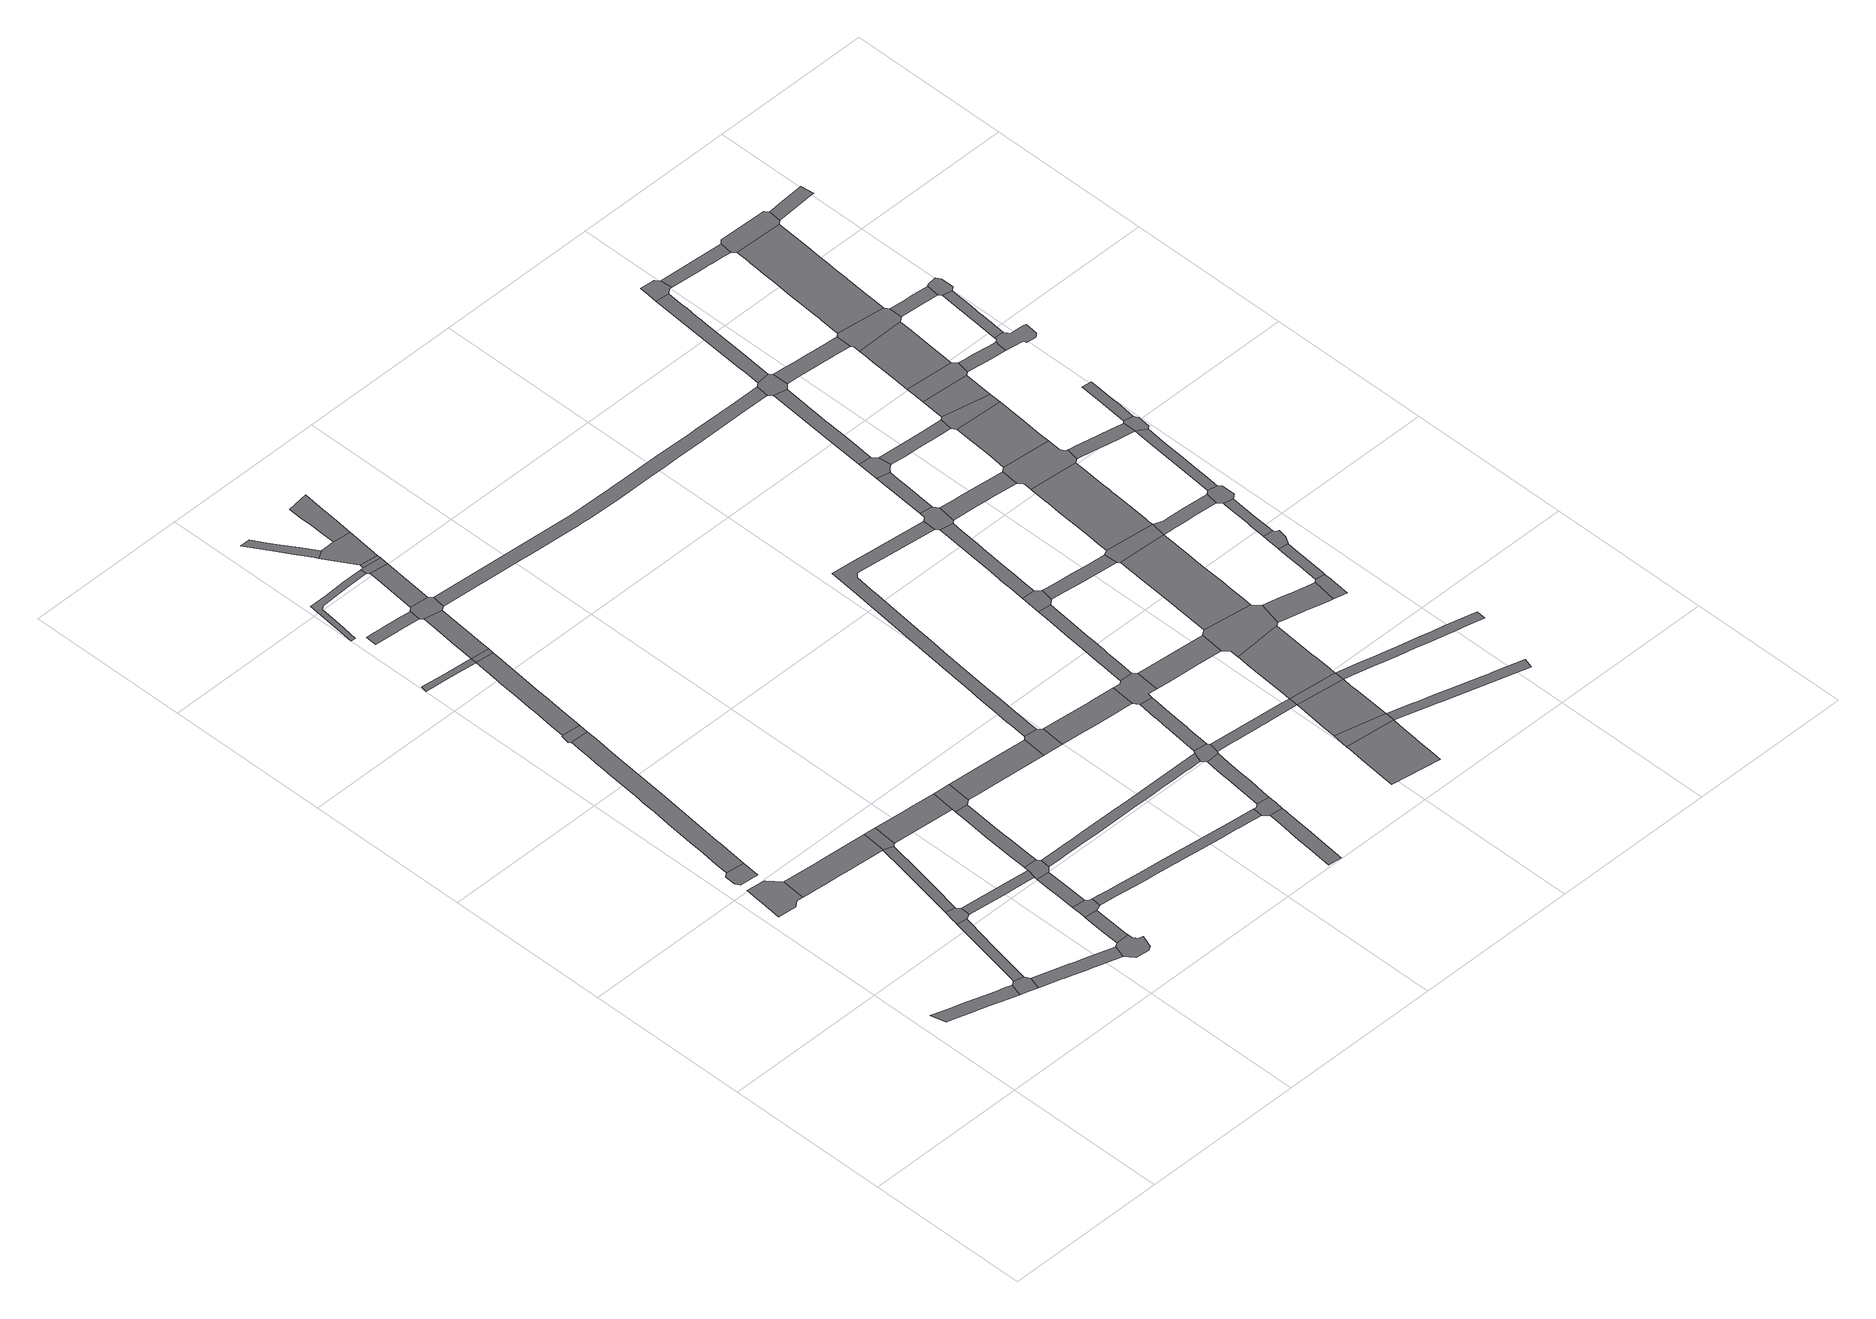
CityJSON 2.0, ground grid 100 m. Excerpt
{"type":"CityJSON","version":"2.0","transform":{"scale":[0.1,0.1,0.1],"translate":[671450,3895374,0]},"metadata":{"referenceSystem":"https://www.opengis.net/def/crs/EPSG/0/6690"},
"CityObjects":{
"road1":{"type":"Road","attributes":{"function":"9","usage":"9","RoadStructureAttribute.widthType":"2","RoadStructureAttribute.width":6.92,"RoadStructureAttribute.sectionType":"1"},"geometry":[{"type":"MultiSurface","lod":"1","boundaries":[[[0,1,2,3,4,5,6,7,8,9,10,11,12,13,14,15,16,17,18,19,20,21]]]}]},
"road2":{"type":"Road","attributes":{"function":"9","usage":"9","RoadStructureAttribute.widthType":"9","RoadStructureAttribute.width":-9999,"RoadStructureAttribute.sectionType":"9"},"geometry":[{"type":"MultiSurface","lod":"1","boundaries":[[[22,23,24,25,26,27,28,29,30]]]}]},
"road3":{"type":"Road","attributes":{"function":"9","usage":"9","RoadStructureAttribute.widthType":"9","RoadStructureAttribute.width":-9999,"RoadStructureAttribute.sectionType":"9"},"geometry":[{"type":"MultiSurface","lod":"1","boundaries":[[[31,32,33,21,20,34,35,36]]]}]},
"road4":{"type":"Road","attributes":{"function":"9","usage":"9","RoadStructureAttribute.widthType":"9","RoadStructureAttribute.width":-9999,"RoadStructureAttribute.sectionType":"9"},"geometry":[{"type":"MultiSurface","lod":"1","boundaries":[[[37,38,39,40,41,42,43]]]}]},
"road5":{"type":"Road","attributes":{"function":"9","usage":"9","RoadStructureAttribute.widthType":"3","RoadStructureAttribute.width":5.89,"RoadStructureAttribute.sectionType":"1"},"geometry":[{"type":"MultiSurface","lod":"1","boundaries":[[[44,45,33,32,46,47,48,49,50,51,52]]]}]},
"road6":{"type":"Road","attributes":{"function":"9","usage":"9","RoadStructureAttribute.widthType":"2","RoadStructureAttribute.width":6.92,"RoadStructureAttribute.sectionType":"1"},"geometry":[{"type":"MultiSurface","lod":"1","boundaries":[[[53,54,55,56,57,58,59,60,61,31,36,62,63,64,65,66,67,68,69,70,71,72,73]]]}]},
"road7":{"type":"Road","attributes":{"function":"9","usage":"9","RoadStructureAttribute.widthType":"9","RoadStructureAttribute.width":-9999,"RoadStructureAttribute.sectionType":"9"},"geometry":[{"type":"MultiSurface","lod":"1","boundaries":[[[74,75,76,77,78,44,52,79]]]}]},
"road8":{"type":"Road","attributes":{"function":"9","usage":"9","RoadStructureAttribute.widthType":"2","RoadStructureAttribute.width":11.38,"RoadStructureAttribute.sectionType":"1"},"geometry":[{"type":"MultiSurface","lod":"1","boundaries":[[[80,81,82,83,84,85,86,87,88,89,90,91,92,93,94,95,96,97,98,99,100,101,102,103,104,105,39,38]]]}]},
"road9":{"type":"Road","attributes":{"function":"9","usage":"9","RoadStructureAttribute.widthType":"2","RoadStructureAttribute.width":14.49,"RoadStructureAttribute.sectionType":"1"},"geometry":[{"type":"MultiSurface","lod":"1","boundaries":[[[106,107,108,28,27,109,110,111,112,113,114]]]}]},
"road10":{"type":"Road","attributes":{"function":"9","usage":"9","RoadStructureAttribute.widthType":"3","RoadStructureAttribute.width":5.89,"RoadStructureAttribute.sectionType":"1"},"geometry":[{"type":"MultiSurface","lod":"1","boundaries":[[[115,116,117,118,119,120,121,76,75,122,123,124,125,114]]]}]},
"road11":{"type":"Road","attributes":{"function":"9","usage":"9","RoadStructureAttribute.widthType":"9","RoadStructureAttribute.width":-9999,"RoadStructureAttribute.sectionType":"9"},"geometry":[{"type":"MultiSurface","lod":"1","boundaries":[[[126,127,128,129,53,73,130,131,132,133]]]}]},
"road12":{"type":"Road","attributes":{"function":"9","usage":"9","RoadStructureAttribute.widthType":"3","RoadStructureAttribute.width":5.41,"RoadStructureAttribute.sectionType":"1"},"geometry":[{"type":"MultiSurface","lod":"1","boundaries":[[[134,135,136,137,74,79,138,139,140,141,142]]]}]},
"road13":{"type":"Road","attributes":{"function":"9","usage":"9","RoadStructureAttribute.widthType":"9","RoadStructureAttribute.width":-9999,"RoadStructureAttribute.sectionType":"9"},"geometry":[{"type":"MultiSurface","lod":"1","boundaries":[[[143,144,87,86,145,146,147]]]}]},
"road14":{"type":"Road","attributes":{"function":"9","usage":"9","RoadStructureAttribute.widthType":"2","RoadStructureAttribute.width":7.64,"RoadStructureAttribute.sectionType":"1"},"geometry":[{"type":"MultiSurface","lod":"1","boundaries":[[[148,149,150,151,152,153,129,128]]]}]},
"road15":{"type":"Road","attributes":{"function":"9","usage":"9","RoadStructureAttribute.widthType":"9","RoadStructureAttribute.width":-9999,"RoadStructureAttribute.sectionType":"9"},"geometry":[{"type":"MultiSurface","lod":"1","boundaries":[[[154,106,114,125,155]]]}]},
"road16":{"type":"Road","attributes":{"function":"9","usage":"9","RoadStructureAttribute.widthType":"9","RoadStructureAttribute.width":-9999,"RoadStructureAttribute.sectionType":"9"},"geometry":[{"type":"MultiSurface","lod":"1","boundaries":[[[156,157,158,159,160,150,149,161,162]]]}]},
"road17":{"type":"Road","attributes":{"function":"9","usage":"9","RoadStructureAttribute.widthType":"4","RoadStructureAttribute.width":3.41,"RoadStructureAttribute.sectionType":"1"},"geometry":[{"type":"MultiSurface","lod":"1","boundaries":[[[163,164,165,166,167,168,169,170,171]]]}]},
"road18":{"type":"Road","attributes":{"function":"9","usage":"9","RoadStructureAttribute.widthType":"2","RoadStructureAttribute.width":7.64,"RoadStructureAttribute.sectionType":"1"},"geometry":[{"type":"MultiSurface","lod":"1","boundaries":[[[172,173,174,175,158,157,176,177]]]}]},
"road19":{"type":"Road","attributes":{"function":"9","usage":"9","RoadStructureAttribute.widthType":"2","RoadStructureAttribute.width":11.38,"RoadStructureAttribute.sectionType":"1"},"geometry":[{"type":"MultiSurface","lod":"1","boundaries":[[[169,178,179,180,181,182,183,184,185,186,187,147,146,188,189,190,191,192,193,194,195]]]}]},
"road20":{"type":"Road","attributes":{"function":"9","usage":"9","RoadStructureAttribute.widthType":"9","RoadStructureAttribute.width":-9999,"RoadStructureAttribute.sectionType":"9"},"geometry":[{"type":"MultiSurface","lod":"1","boundaries":[[[142,141,172,177,196,197,198,199]]]}]},
"road21":{"type":"Road","attributes":{"function":"9","usage":"9","RoadStructureAttribute.widthType":"2","RoadStructureAttribute.width":14.49,"RoadStructureAttribute.sectionType":"1"},"geometry":[{"type":"MultiSurface","lod":"1","boundaries":[[[200,201,202,203,204,154,155]]]}]},
"road22":{"type":"Road","attributes":{"function":"9","usage":"9","RoadStructureAttribute.widthType":"2","RoadStructureAttribute.width":6.45,"RoadStructureAttribute.sectionType":"1"},"geometry":[{"type":"MultiSurface","lod":"1","boundaries":[[[205,206,207,208,209,210,211,212,213,214,215]]]}]},
"road23":{"type":"Road","attributes":{"function":"9","usage":"9","RoadStructureAttribute.widthType":"9","RoadStructureAttribute.width":-9999,"RoadStructureAttribute.sectionType":"9"},"geometry":[{"type":"MultiSurface","lod":"1","boundaries":[[[216,170,169,195]]]}]},
"road24":{"type":"Road","attributes":{"function":"9","usage":"9","RoadStructureAttribute.widthType":"4","RoadStructureAttribute.width":3.48,"RoadStructureAttribute.sectionType":"1"},"geometry":[{"type":"MultiSurface","lod":"1","boundaries":[[[217,218,219,220,221,222,223,224,225,226,227]]]}]},
"road25":{"type":"Road","attributes":{"function":"9","usage":"9","RoadStructureAttribute.widthType":"2","RoadStructureAttribute.width":7.64,"RoadStructureAttribute.sectionType":"1"},"geometry":[{"type":"MultiSurface","lod":"1","boundaries":[[[228,229,230,231,232,199,198,233,234,235,236,237,238,239,240]]]}]},
"road26":{"type":"Road","attributes":{"function":"9","usage":"9","RoadStructureAttribute.widthType":"2","RoadStructureAttribute.width":11.38,"RoadStructureAttribute.sectionType":"1"},"geometry":[{"type":"MultiSurface","lod":"1","boundaries":[[[216,241,242,243,244,245,246,170]]]}]},
"road27":{"type":"Road","attributes":{"function":"9","usage":"9","RoadStructureAttribute.widthType":"9","RoadStructureAttribute.width":-9999,"RoadStructureAttribute.sectionType":"9"},"geometry":[{"type":"MultiSurface","lod":"1","boundaries":[[[247,209,208,243,242,248,249,250]]]}]},
"road28":{"type":"Road","attributes":{"function":"9","usage":"9","RoadStructureAttribute.widthType":"9","RoadStructureAttribute.width":-9999,"RoadStructureAttribute.sectionType":"9"},"geometry":[{"type":"MultiSurface","lod":"1","boundaries":[[[239,251,252,202,201,253,240]]]}]},
"road29":{"type":"Road","attributes":{"function":"9","usage":"9","RoadStructureAttribute.widthType":"3","RoadStructureAttribute.width":5.6,"RoadStructureAttribute.sectionType":"1"},"geometry":[{"type":"MultiSurface","lod":"1","boundaries":[[[254,255,256,257,258,259,260,261,262,263,264,265]]]}]},
"road30":{"type":"Road","attributes":{"function":"9","usage":"9","RoadStructureAttribute.widthType":"2","RoadStructureAttribute.width":11.38,"RoadStructureAttribute.sectionType":"1"},"geometry":[{"type":"MultiSurface","lod":"1","boundaries":[[[266,267,268,269,270,271,247,250]]]}]},
"road31":{"type":"Road","attributes":{"function":"9","usage":"9","RoadStructureAttribute.widthType":"9","RoadStructureAttribute.width":-9999,"RoadStructureAttribute.sectionType":"9"},"geometry":[{"type":"MultiSurface","lod":"1","boundaries":[[[221,268,267,266,272,273,274,222]]]}]},
"road32":{"type":"Road","attributes":{"function":"9","usage":"9","RoadStructureAttribute.widthType":"3","RoadStructureAttribute.width":5.84,"RoadStructureAttribute.sectionType":"1"},"geometry":[{"type":"MultiSurface","lod":"1","boundaries":[[[161,275,276,277,278,279,280,281,282,283,284,285,286,287,288,289,290,291,292,293,294,295,296,297,298,299,300,162]]]}]},
"road33":{"type":"Road","attributes":{"function":"9","usage":"9","RoadStructureAttribute.widthType":"9","RoadStructureAttribute.width":-9999,"RoadStructureAttribute.sectionType":"9"},"geometry":[{"type":"MultiSurface","lod":"1","boundaries":[[[301,302,303,304,260,259,305,306,307]]]}]},
"road34":{"type":"Road","attributes":{"function":"9","usage":"9","RoadStructureAttribute.widthType":"2","RoadStructureAttribute.width":11.38,"RoadStructureAttribute.sectionType":"1"},"geometry":[{"type":"MultiSurface","lod":"1","boundaries":[[[306,273,272,307]]]}]},
"road35":{"type":"Road","attributes":{"function":"9","usage":"9","RoadStructureAttribute.widthType":"2","RoadStructureAttribute.width":14.49,"RoadStructureAttribute.sectionType":"1"},"geometry":[{"type":"MultiSurface","lod":"1","boundaries":[[[308,252,251,309,310,311,312,313]]]}]},
"road36":{"type":"Road","attributes":{"function":"9","usage":"9","RoadStructureAttribute.widthType":"3","RoadStructureAttribute.width":5.75,"RoadStructureAttribute.sectionType":"1"},"geometry":[{"type":"MultiSurface","lod":"1","boundaries":[[[314,315,316,317,318,319,320,321,322,323,324,197,196,325,326,327,328,329,330,331,332,333,334,335,336,337,338,339,340,341,342]]]}]},
"road37":{"type":"Road","attributes":{"function":"9","usage":"9","RoadStructureAttribute.widthType":"2","RoadStructureAttribute.width":11.38,"RoadStructureAttribute.sectionType":"1"},"geometry":[{"type":"MultiSurface","lod":"1","boundaries":[[[343,344,345,302,301,346,347,348,349]]]}]},
"road38":{"type":"Road","attributes":{"function":"9","usage":"9","RoadStructureAttribute.widthType":"9","RoadStructureAttribute.width":-9999,"RoadStructureAttribute.sectionType":"9"},"geometry":[{"type":"MultiSurface","lod":"1","boundaries":[[[312,350,351,352,353,313]]]}]},
"road39":{"type":"Road","attributes":{"function":"9","usage":"9","RoadStructureAttribute.widthType":"2","RoadStructureAttribute.width":7.9,"RoadStructureAttribute.sectionType":"1"},"geometry":[{"type":"MultiSurface","lod":"1","boundaries":[[[354,355,356,357,358,359,360,361,362,363,364,365,366,367]]]}]},
"road40":{"type":"Road","attributes":{"function":"9","usage":"9","RoadStructureAttribute.widthType":"9","RoadStructureAttribute.width":-9999,"RoadStructureAttribute.sectionType":"9"},"geometry":[{"type":"MultiSurface","lod":"1","boundaries":[[[290,361,360,368,369,370,371,291]]]}]},
"road41":{"type":"Road","attributes":{"function":"9","usage":"9","RoadStructureAttribute.widthType":"2","RoadStructureAttribute.width":7.9,"RoadStructureAttribute.sectionType":"1"},"geometry":[{"type":"MultiSurface","lod":"1","boundaries":[[[372,373,374,375,370,369,376,377,378,379,380]]]}]},
"road42":{"type":"Road","attributes":{"function":"9","usage":"9","RoadStructureAttribute.widthType":"2","RoadStructureAttribute.width":14.49,"RoadStructureAttribute.sectionType":"1"},"geometry":[{"type":"MultiSurface","lod":"1","boundaries":[[[381,382,383,384,385,386,351,350,387,388,389,390,391,392,393,394,395]]]}]},
"road43":{"type":"Road","attributes":{"function":"9","usage":"9","RoadStructureAttribute.widthType":"9","RoadStructureAttribute.width":-9999,"RoadStructureAttribute.sectionType":"9"},"geometry":[{"type":"MultiSurface","lod":"1","boundaries":[[[341,372,380,396,397,398,399,342]]]}]},
"road44":{"type":"Road","attributes":{"function":"9","usage":"9","RoadStructureAttribute.widthType":"2","RoadStructureAttribute.width":7.9,"RoadStructureAttribute.sectionType":"1"},"geometry":[{"type":"MultiSurface","lod":"1","boundaries":[[[400,401,402,403,399,398,404,405,406,407,408,409,410]]]}]},
"road45":{"type":"Road","attributes":{"function":"9","usage":"9","RoadStructureAttribute.widthType":"2","RoadStructureAttribute.width":8.38,"RoadStructureAttribute.sectionType":"1"},"geometry":[{"type":"MultiSurface","lod":"1","boundaries":[[[248,411,412,413,414,415,416,417,418,419,420,421,422,423,424,425,426,427,428,429,430,431,432,433,434,435,436,437,249]]]}]},
"road46":{"type":"Road","attributes":{"function":"9","usage":"9","RoadStructureAttribute.widthType":"9","RoadStructureAttribute.width":-9999,"RoadStructureAttribute.sectionType":"9"},"geometry":[{"type":"MultiSurface","lod":"1","boundaries":[[[409,438,439,440,441,442,443,395,394,410]]]}]},
"road47":{"type":"Road","attributes":{"function":"9","usage":"9","RoadStructureAttribute.widthType":"2","RoadStructureAttribute.width":7.86,"RoadStructureAttribute.sectionType":"1"},"geometry":[{"type":"MultiSurface","lod":"1","boundaries":[[[444,445,446,447,448,449,450,451,452,453,454,455,456,457,353,352,458,459,460,461,462,463,464,465,466,467,468,469,470,471,472,473]]]}]},
"road48":{"type":"Road","attributes":{"function":"9","usage":"9","RoadStructureAttribute.widthType":"3","RoadStructureAttribute.width":5.49,"RoadStructureAttribute.sectionType":"1"},"geometry":[{"type":"MultiSurface","lod":"1","boundaries":[[[396,474,475,476,477,478,479,480,481,482,483,484,485,486,487,488,397]]]}]},
"road49":{"type":"Road","attributes":{"function":"9","usage":"9","RoadStructureAttribute.widthType":"2","RoadStructureAttribute.width":8.25,"RoadStructureAttribute.sectionType":"1"},"geometry":[{"type":"MultiSurface","lod":"1","boundaries":[[[489,490,491,492,493,494,442,441,495,496,497,498,499,500,501,502,503,504]]]}]},
"road50":{"type":"Road","attributes":{"function":"9","usage":"2","RoadStructureAttribute.widthType":"1","RoadStructureAttribute.width":29.68,"RoadStructureAttribute.sectionType":"1"},"geometry":[{"type":"MultiSurface","lod":"1","boundaries":[[[505,506,507,508,509,510,511,512,513,514,515,516]]]}]},
"road51":{"type":"Road","attributes":{"function":"9","usage":"9","RoadStructureAttribute.widthType":"2","RoadStructureAttribute.width":14.49,"RoadStructureAttribute.sectionType":"1"},"geometry":[{"type":"MultiSurface","lod":"1","boundaries":[[[439,517,518,519,520,521,522,523,524,440]]]}]},
"road52":{"type":"Road","attributes":{"function":"9","usage":"9","RoadStructureAttribute.widthType":"9","RoadStructureAttribute.width":-9999,"RoadStructureAttribute.sectionType":"9"},"geometry":[{"type":"MultiSurface","lod":"1","boundaries":[[[515,525,526,516]]]}]},
"road53":{"type":"Road","attributes":{"function":"9","usage":"9","RoadStructureAttribute.widthType":"9","RoadStructureAttribute.width":-9999,"RoadStructureAttribute.sectionType":"9"},"geometry":[{"type":"MultiSurface","lod":"1","boundaries":[[[527,504,503,528,529,530,531]]]}]},
"road54":{"type":"Road","attributes":{"function":"9","usage":"2","RoadStructureAttribute.widthType":"1","RoadStructureAttribute.width":29.68,"RoadStructureAttribute.sectionType":"1"},"geometry":[{"type":"MultiSurface","lod":"1","boundaries":[[[532,482,533,534,535,536,537,526,525,538,539,540,541]]]}]},
"road55":{"type":"Road","attributes":{"function":"9","usage":"9","RoadStructureAttribute.widthType":"9","RoadStructureAttribute.width":-9999,"RoadStructureAttribute.sectionType":"9"},"geometry":[{"type":"MultiSurface","lod":"1","boundaries":[[[532,542,483,482]]]}]},
"road56":{"type":"Road","attributes":{"function":"9","usage":"9","RoadStructureAttribute.widthType":"2","RoadStructureAttribute.width":8.25,"RoadStructureAttribute.sectionType":"1"},"geometry":[{"type":"MultiSurface","lod":"1","boundaries":[[[543,544,545,546,531,530,547,548,549,550,551,552,553,554,555,556]]]}]},
"road57":{"type":"Road","attributes":{"function":"9","usage":"2","RoadStructureAttribute.widthType":"1","RoadStructureAttribute.width":29.68,"RoadStructureAttribute.sectionType":"1"},"geometry":[{"type":"MultiSurface","lod":"1","boundaries":[[[557,558,559,560,561,483,542,562,563,564,565,566,567]]]}]},
"road58":{"type":"Road","attributes":{"function":"9","usage":"9","RoadStructureAttribute.widthType":"2","RoadStructureAttribute.width":6.69,"RoadStructureAttribute.sectionType":"1"},"geometry":[{"type":"MultiSurface","lod":"1","boundaries":[[[568,569,570,571,529,528,572,573,574,575,576,577,578]]]}]},
"road59":{"type":"Road","attributes":{"function":"9","usage":"9","RoadStructureAttribute.widthType":"9","RoadStructureAttribute.width":-9999,"RoadStructureAttribute.sectionType":"9"},"geometry":[{"type":"MultiSurface","lod":"1","boundaries":[[[555,579,580,581,582,583,473,472,556]]]}]},
"road60":{"type":"Road","attributes":{"function":"9","usage":"9","RoadStructureAttribute.widthType":"9","RoadStructureAttribute.width":-9999,"RoadStructureAttribute.sectionType":"9"},"geometry":[{"type":"MultiSurface","lod":"1","boundaries":[[[584,585,586,587,588,521,520,589,590,557,567]]]}]},
"road61":{"type":"Road","attributes":{"function":"9","usage":"9","RoadStructureAttribute.widthType":"2","RoadStructureAttribute.width":8.25,"RoadStructureAttribute.sectionType":"1"},"geometry":[{"type":"MultiSurface","lod":"1","boundaries":[[[591,582,581,592,593,594,595,596,597,598]]]}]},
"road62":{"type":"Road","attributes":{"function":"9","usage":"9","RoadStructureAttribute.widthType":"3","RoadStructureAttribute.width":5.76,"RoadStructureAttribute.sectionType":"1"},"geometry":[{"type":"MultiSurface","lod":"1","boundaries":[[[599,600,601,602,603,604,605,606,607,608,609,610,611,612,613,614,615,525,515,616,617,618,619,620,621]]]}]},
"road63":{"type":"Road","attributes":{"function":"9","usage":"2","RoadStructureAttribute.widthType":"1","RoadStructureAttribute.width":29.68,"RoadStructureAttribute.sectionType":"1"},"geometry":[{"type":"MultiSurface","lod":"1","boundaries":[[[586,622,623,624,625,626,627,628,629,630,631,632,633,634,635,636,637,638,639,640,641,642,587]]]}]},
"road64":{"type":"Road","attributes":{"function":"9","usage":"9","RoadStructureAttribute.widthType":"9","RoadStructureAttribute.width":-9999,"RoadStructureAttribute.sectionType":"9"},"geometry":[{"type":"MultiSurface","lod":"1","boundaries":[[[597,643,644,645,646,647,598]]]}]},
"road65":{"type":"Road","attributes":{"function":"9","usage":"9","RoadStructureAttribute.widthType":"2","RoadStructureAttribute.width":8.54,"RoadStructureAttribute.sectionType":"1"},"geometry":[{"type":"MultiSurface","lod":"1","boundaries":[[[648,649,650,580,579,651,652,653,654,655,656]]]}]},
"road66":{"type":"Road","attributes":{"function":"9","usage":"9","RoadStructureAttribute.widthType":"3","RoadStructureAttribute.width":5.73,"RoadStructureAttribute.sectionType":"1"},"geometry":[{"type":"MultiSurface","lod":"1","boundaries":[[[657,658,659,660,661,662,663,664,665,666,667,668,542,532,669,670,671,672,673,674,675,676,677,678,679,680,681]]]}]},
"road67":{"type":"Road","attributes":{"function":"9","usage":"9","RoadStructureAttribute.widthType":"2","RoadStructureAttribute.width":14.84,"RoadStructureAttribute.sectionType":"1"},"geometry":[{"type":"MultiSurface","lod":"1","boundaries":[[[682,683,684,685,686,687,688,689,690,691,692,693,694,695,696,585,584]]]}]},
"road68":{"type":"Road","attributes":{"function":"9","usage":"9","RoadStructureAttribute.widthType":"9","RoadStructureAttribute.width":-9999,"RoadStructureAttribute.sectionType":"9"},"geometry":[{"type":"MultiSurface","lod":"1","boundaries":[[[697,578,577,633,632,698]]]}]},
"road69":{"type":"Road","attributes":{"function":"9","usage":"9","RoadStructureAttribute.widthType":"2","RoadStructureAttribute.width":8.25,"RoadStructureAttribute.sectionType":"1"},"geometry":[{"type":"MultiSurface","lod":"1","boundaries":[[[699,647,646,700,701,702,703,704,705,706,707,708,709,710]]]}]},
"road70":{"type":"Road","attributes":{"function":"9","usage":"2","RoadStructureAttribute.widthType":"1","RoadStructureAttribute.width":29.68,"RoadStructureAttribute.sectionType":"1"},"geometry":[{"type":"MultiSurface","lod":"1","boundaries":[[[711,712,713,714,715,716,717,718,719,720,721,722,723,724,725,726,727,728,729,730,697,698]]]}]},
"road71":{"type":"Road","attributes":{"function":"9","usage":"9","RoadStructureAttribute.widthType":"2","RoadStructureAttribute.width":6.5,"RoadStructureAttribute.sectionType":"1"},"geometry":[{"type":"MultiSurface","lod":"1","boundaries":[[[731,732,645,644,733,734,735,736,737,738,739,740,741]]]}]},
"road72":{"type":"Road","attributes":{"function":"9","usage":"9","RoadStructureAttribute.widthType":"9","RoadStructureAttribute.width":-9999,"RoadStructureAttribute.sectionType":"9"},"geometry":[{"type":"MultiSurface","lod":"1","boundaries":[[[742,743,427,426,710,709,744,745]]]}]},
"road73":{"type":"Road","attributes":{"function":"9","usage":"9","RoadStructureAttribute.widthType":"9","RoadStructureAttribute.width":-9999,"RoadStructureAttribute.sectionType":"9"},"geometry":[{"type":"MultiSurface","lod":"1","boundaries":[[[746,747,748,749,690,689,750]]]}]},
"road74":{"type":"Road","attributes":{"function":"9","usage":"9","RoadStructureAttribute.widthType":"2","RoadStructureAttribute.width":6.07,"RoadStructureAttribute.sectionType":"1"},"geometry":[{"type":"MultiSurface","lod":"1","boundaries":[[[748,751,752,753,754,755,756,757,758,759,749]]]}]},
"road75":{"type":"Road","attributes":{"function":"9","usage":"9","RoadStructureAttribute.widthType":"9","RoadStructureAttribute.width":-9999,"RoadStructureAttribute.sectionType":"9"},"geometry":[{"type":"MultiSurface","lod":"1","boundaries":[[[721,760,761,762,763,764,765,656,655,766,722]]]}]},
"road76":{"type":"Road","attributes":{"function":"9","usage":"9","RoadStructureAttribute.widthType":"2","RoadStructureAttribute.width":6.44,"RoadStructureAttribute.sectionType":"1"},"geometry":[{"type":"MultiSurface","lod":"1","boundaries":[[[632,767,768,769,770,771,772,773,774,775,698]]]}]},
"road77":{"type":"Road","attributes":{"function":"9","usage":"9","RoadStructureAttribute.widthType":"2","RoadStructureAttribute.width":8.25,"RoadStructureAttribute.sectionType":"1"},"geometry":[{"type":"MultiSurface","lod":"1","boundaries":[[[776,777,778,779,780,781,782,783,784,785,786,787,788,743,742]]]}]},
"road78":{"type":"Road","attributes":{"function":"9","usage":"9","RoadStructureAttribute.widthType":"9","RoadStructureAttribute.width":-9999,"RoadStructureAttribute.sectionType":"9"},"geometry":[{"type":"MultiSurface","lod":"1","boundaries":[[[754,789,790,791,792,793,794,795,755]]]}]},
"road79":{"type":"Road","attributes":{"function":"9","usage":"2","RoadStructureAttribute.widthType":"1","RoadStructureAttribute.width":29.68,"RoadStructureAttribute.sectionType":"1"},"geometry":[{"type":"MultiSurface","lod":"1","boundaries":[[[764,796,797,798,799,800,801,802,803,765]]]}]},
"road80":{"type":"Road","attributes":{"function":"9","usage":"9","RoadStructureAttribute.widthType":"2","RoadStructureAttribute.width":7.75,"RoadStructureAttribute.sectionType":"1"},"geometry":[{"type":"MultiSurface","lod":"1","boundaries":[[[744,804,805,806,807,808,809,810,811,812,813,814,815,816,745]]]}]},
"road81":{"type":"Road","attributes":{"function":"9","usage":"9","RoadStructureAttribute.widthType":"2","RoadStructureAttribute.width":6.07,"RoadStructureAttribute.sectionType":"1"},"geometry":[{"type":"MultiSurface","lod":"1","boundaries":[[[817,818,819,820,821,822,793,792,823,824,825]]]}]},
"road82":{"type":"Road","attributes":{"function":"9","usage":"9","RoadStructureAttribute.widthType":"9","RoadStructureAttribute.width":-9999,"RoadStructureAttribute.sectionType":"9"},"geometry":[{"type":"MultiSurface","lod":"1","boundaries":[[[740,800,799,826,827,741]]]}]},
"road83":{"type":"Road","attributes":{"function":"9","usage":"9","RoadStructureAttribute.widthType":"9","RoadStructureAttribute.width":-9999,"RoadStructureAttribute.sectionType":"9"},"geometry":[{"type":"MultiSurface","lod":"1","boundaries":[[[771,817,825,828,829,830,831,772]]]}]},
"road84":{"type":"Road","attributes":{"function":"9","usage":"9","RoadStructureAttribute.widthType":"9","RoadStructureAttribute.width":-9999,"RoadStructureAttribute.sectionType":"9"},"geometry":[{"type":"MultiSurface","lod":"1","boundaries":[[[832,833,786,785,834,835,836,837]]]}]},
"road85":{"type":"Road","attributes":{"function":"9","usage":"2","RoadStructureAttribute.widthType":"1","RoadStructureAttribute.width":29.68,"RoadStructureAttribute.sectionType":"1"},"geometry":[{"type":"MultiSurface","lod":"1","boundaries":[[[838,827,826,839]]]}]},
"road86":{"type":"Road","attributes":{"function":"9","usage":"9","RoadStructureAttribute.widthType":"2","RoadStructureAttribute.width":6.42,"RoadStructureAttribute.sectionType":"1"},"geometry":[{"type":"MultiSurface","lod":"1","boundaries":[[[840,841,842,843,844,761,760,845,846,847,848,849]]]}]},
"road87":{"type":"Road","attributes":{"function":"9","usage":"9","RoadStructureAttribute.widthType":"9","RoadStructureAttribute.width":-9999,"RoadStructureAttribute.sectionType":"9"},"geometry":[{"type":"MultiSurface","lod":"1","boundaries":[[[850,851,852,853,854,838,839]]]}]},
"road88":{"type":"Road","attributes":{"function":"9","usage":"9","RoadStructureAttribute.widthType":"2","RoadStructureAttribute.width":6.07,"RoadStructureAttribute.sectionType":"1"},"geometry":[{"type":"MultiSurface","lod":"1","boundaries":[[[855,856,857,858,859,831,830,860,861,862,863,864,865,848]]]}]},
"road89":{"type":"Road","attributes":{"function":"9","usage":"2","RoadStructureAttribute.widthType":"1","RoadStructureAttribute.width":29.68,"RoadStructureAttribute.sectionType":"1"},"geometry":[{"type":"MultiSurface","lod":"1","boundaries":[[[852,866,867,868,869,870,871,872,873,874,875,876,877,853]]]}]},
"road90":{"type":"Road","attributes":{"function":"9","usage":"9","RoadStructureAttribute.widthType":"2","RoadStructureAttribute.width":6.29,"RoadStructureAttribute.sectionType":"1"},"geometry":[{"type":"MultiSurface","lod":"1","boundaries":[[[878,879,836,835,880,881,882,883,884,885]]]}]},
"road91":{"type":"Road","attributes":{"function":"9","usage":"9","RoadStructureAttribute.widthType":"9","RoadStructureAttribute.width":-9999,"RoadStructureAttribute.sectionType":"9"},"geometry":[{"type":"MultiSurface","lod":"1","boundaries":[[[886,811,810,887,871,870,888,889,890]]]}]},
"road92":{"type":"Road","attributes":{"function":"9","usage":"9","RoadStructureAttribute.widthType":"9","RoadStructureAttribute.width":-9999,"RoadStructureAttribute.sectionType":"9"},"geometry":[{"type":"MultiSurface","lod":"1","boundaries":[[[891,892,849,848,865,893,894]]]}]},
"road93":{"type":"Road","attributes":{"function":"9","usage":"9","RoadStructureAttribute.widthType":"2","RoadStructureAttribute.width":7.72,"RoadStructureAttribute.sectionType":"1"},"geometry":[{"type":"MultiSurface","lod":"1","boundaries":[[[850,895,896,897,898,899,900,901,851]]]}]},
"road94":{"type":"Road","attributes":{"function":"9","usage":"9","RoadStructureAttribute.widthType":"2","RoadStructureAttribute.width":6.07,"RoadStructureAttribute.sectionType":"1"},"geometry":[{"type":"MultiSurface","lod":"1","boundaries":[[[891,902,903,904,905,906,907,908,909,910,892]]]}]},
"road95":{"type":"Road","attributes":{"function":"9","usage":"2","RoadStructureAttribute.widthType":"1","RoadStructureAttribute.width":29.7,"RoadStructureAttribute.sectionType":"1"},"geometry":[{"type":"MultiSurface","lod":"1","boundaries":[[[911,912,913,914,915,916,917,918,919,920,921,922,923,924,925,926,927,928,929,930,931,932,933,886,890]]]}]},
"road96":{"type":"Road","attributes":{"function":"9","usage":"9","RoadStructureAttribute.widthType":"3","RoadStructureAttribute.width":5.92,"RoadStructureAttribute.sectionType":"1"},"geometry":[{"type":"MultiSurface","lod":"1","boundaries":[[[888,934,935,936,937,938,889]]]}]},
"road97":{"type":"Road","attributes":{"function":"9","usage":"9","RoadStructureAttribute.widthType":"9","RoadStructureAttribute.width":-9999,"RoadStructureAttribute.sectionType":"9"},"geometry":[{"type":"MultiSurface","lod":"1","boundaries":[[[939,898,897,896,940,941,942,943,944,945,946,947,948,949,950,951]]]}]},
"road98":{"type":"Road","attributes":{"function":"9","usage":"9","RoadStructureAttribute.widthType":"3","RoadStructureAttribute.width":5.83,"RoadStructureAttribute.sectionType":"1"},"geometry":[{"type":"MultiSurface","lod":"1","boundaries":[[[950,952,953,954,955,956,957,958,959,960,961,951]]]}]},
"road99":{"type":"Road","attributes":{"function":"9","usage":"9","RoadStructureAttribute.widthType":"9","RoadStructureAttribute.width":-9999,"RoadStructureAttribute.sectionType":"9"},"geometry":[{"type":"MultiSurface","lod":"1","boundaries":[[[962,963,964,878,885,921,920,965]]]}]},
"road100":{"type":"Road","attributes":{"function":"9","usage":"9","RoadStructureAttribute.widthType":"9","RoadStructureAttribute.width":-9999,"RoadStructureAttribute.sectionType":"9"},"geometry":[{"type":"MultiSurface","lod":"1","boundaries":[[[957,966,967,968,969,936,935,958]]]}]},
"road101":{"type":"Road","attributes":{"function":"9","usage":"9","RoadStructureAttribute.widthType":"2","RoadStructureAttribute.width":6.05,"RoadStructureAttribute.sectionType":"1"},"geometry":[{"type":"MultiSurface","lod":"1","boundaries":[[[970,971,972,973,974,975,962,965]]]}]}
},
"vertices":[
[537,553,0],[518,559,0],[504,563,0],[485,569,0],[459,577,0],[352,611,0],[296,629,0],[251,643,0],[232,649,0],[189,663,0],[166,670,0],[94,692,0],[118,601,0],[208,573,0],[244,561,0],[268,554,0],[288,548,0],[391,515,0],[426,504,0],[455,495,0],[524,473,0],[548,549,0],
[95,1949,0],[89,1888,0],[75,1754,0],[187,1743,0],[223,1771,0],[262,1768,0],[276,1916,0],[214,1993,0],[101,2005,0],
[651,517,0],[633,552,0],[573,562,0],[580,456,0],[589,453,0],[627,441,0],
[220,2046,0],[232,2158,0],[120,2171,0],[99,2156,0],[96,2156,0],[89,2085,0],[107,2058,0],
[672,1064,0],[578,584,0],[656,672,0],[659,687,0],[661,698,0],[685,819,0],[706,927,0],[727,1023,0],[735,1059,0],
[1119,370,0],[1038,395,0],[1007,405,0],[976,415,0],[932,429,0],[898,439,0],[863,450,0],[828,461,0],[782,476,0],[649,434,0],[694,420,0],[707,416,0],[756,400,0],[770,396,0],[785,391,0],[821,380,0],[905,353,0],[916,350,0],[1001,323,0],[1075,300,0],[1093,294,0],
[771,1132,0],[752,1156,0],[693,1168,0],[678,1093,0],[677,1088,0],[769,1072,0],
[253,2347,0],[256,2378,0],[299,2765,0],[304,2815,0],[343,3184,0],[360,3339,0],[367,3408,0],[254,3410,0],[245,3325,0],[245,3324,0],[239,3267,0],[233,3213,0],[227,3159,0],[223,3121,0],[213,3031,0],[200,2901,0],[196,2864,0],[194,2842,0],[187,2778,0],[184,2753,0],[171,2638,0],[157,2513,0],[152,2463,0],[141,2361,0],[132,2282,0],[129,2254,0],
[813,1867,0],[549,1891,0],[490,1896,0],[315,1763,0],[342,1760,0],[412,1754,0],[517,1744,0],[576,1739,0],[800,1718,0],
[799,1715,0],[791,1672,0],[778,1603,0],[766,1534,0],[759,1498,0],[747,1438,0],[731,1360,0],[789,1340,0],[812,1457,0],[818,1487,0],[857,1697,0],
[1246,329,0],[1226,360,0],[1226,385,0],[1145,385,0],[1137,241,0],[1220,231,0],[1247,246,0],[1271,322,0],
[1052,1101,0],[969,1110,0],[938,1114,0],[914,1116,0],[1019,1044,0],[1063,1039,0],[1183,1026,0],[1196,1024,0],[1212,1083,0],
[253,3477,0],[243,3425,0],[370,3439,0],[373,3470,0],[261,3481,0],
[1226,400,0],[1243,625,0],[1166,631,0],[1164,605,0],[1162,586,0],[1153,483,0],
[887,1860,0],[873,1711,0],
[1268,705,0],[1254,723,0],[1174,729,0],[1172,695,0],[1169,669,0],[1282,642,0],[1289,702,0],
[182,4225,0],[165,4226,0],[12,4243,0],[5,4206,0],[169,4189,0],[332,4172,0],[335,4172,0],[338,4208,0],[335,4209,0],
[1194,1004,0],[1190,940,0],[1187,902,0],[1184,862,0],[1263,848,0],[1274,998,0],
[335,4169,0],[317,4008,0],[316,3992,0],[315,3990,0],[302,3865,0],[292,3780,0],[289,3747,0],[284,3701,0],[274,3605,0],[271,3571,0],[387,3608,0],[401,3740,0],[410,3819,0],[416,3876,0],[428,3983,0],[435,4054,0],[440,4092,0],[447,4159,0],
[1301,1026,0],[1309,1086,0],[1294,1106,0],[1214,1112,0],
[988,1701,0],[1262,1676,0],[1276,1824,0],[1127,1838,0],[1084,1842,0],
[73,4632,0],[209,4620,0],[252,4616,0],[363,4606,0],[370,4677,0],[350,4678,0],[313,4682,0],[216,4690,0],[140,4697,0],[109,4699,0],[79,4702,0],
[451,4196,0],
[49,4871,0],[66,5008,0],[89,5024,0],[286,5029,0],[413,5033,0],[412,5073,0],[287,5070,0],[150,5066,0],[40,5064,0],[4,4740,0],[31,4737,0],
[1250,1542,0],[1241,1450,0],[1238,1416,0],[1230,1322,0],[1221,1210,0],[1300,1192,0],[1310,1312,0],[1311,1325,0],[1313,1355,0],[1317,1409,0],[1319,1428,0],[1340,1644,0],[1260,1651,0],
[458,4259,0],[491,4565,0],[381,4587,0],[360,4406,0],[355,4365,0],[338,4211,0],
[393,4695,0],[515,4581,0],[529,4663,0],[506,4686,0],
[1368,1666,0],[1381,1815,0],[1262,1673,0],
[110,5633,0],[199,5489,0],[265,5381,0],[275,5364,0],[313,5302,0],[324,5284,0],[372,5313,0],[328,5382,0],[311,5411,0],[256,5497,0],[218,5557,0],[170,5633,0],
[540,5005,0],[451,5015,0],[427,5017,0],[423,4976,0],[420,4955,0],[401,4774,0],
[546,5061,0],[431,5073,0],[428,5073,0],
[1395,628,0],[1506,614,0],[1583,604,0],[1633,598,0],[1765,582,0],[1777,581,0],[1792,579,0],[1830,575,0],[1980,557,0],[1989,555,0],[2068,546,0],[2174,534,0],[2190,532,0],[2280,522,0],[2301,519,0],[2333,516,0],[2340,575,0],[2174,595,0],[2085,605,0],[1996,615,0],[1756,644,0],[1590,664,0],[1525,672,0],[1475,679,0],[1391,689,0],[1328,697,0],
[572,5304,0],[465,5315,0],[462,5315,0],[422,5314,0],[392,5172,0],[437,5098,0],[549,5086,0],
[1727,1783,0],[1455,1658,0],[1505,1653,0],[1521,1652,0],[1872,1619,0],[1886,1768,0],
[2227,1079,0],[2053,1079,0],[1942,1080,0],[1885,1081,0],[1873,1081,0],[1867,1081,0],[1606,1083,0],[1524,1084,0],[1498,1084,0],[1425,1085,0],[1329,1086,0],[1392,1025,0],[1463,1025,0],[1468,1025,0],[1565,1024,0],[1648,1023,0],[1889,1022,0],[1941,1021,0],[1979,1021,0],[2063,1020,0],[2106,1020,0],[2137,1020,0],[2196,1019,0],[2304,1019,0],[2324,1018,0],[2344,1018,0],[2369,1018,0],[2399,1018,0],[2422,1078,0],
[474,5559,0],[471,5479,0],[467,5385,0],[581,5388,0],[598,5545,0],[610,5659,0],[477,5641,0],
[1997,1608,0],[2010,1757,0],[1984,1780,0],[1904,1786,0],
[2393,4,0],[2405,107,0],[2421,250,0],[2431,341,0],[2441,431,0],[2443,448,0],[2446,475,0],[2366,484,0],[2359,425,0],[2352,363,0],[2347,318,0],[2339,253,0],[2330,167,0],[2312,13,0],
[2452,529,0],[2458,580,0],[2378,590,0],[2357,573,0],
[2423,987,0],[2414,905,0],[2408,858,0],[2404,822,0],[2464,632,0],[2475,728,0],[2486,831,0],[2495,911,0],[2505,993,0],
[2403,1720,0],[2369,1724,0],[2340,1726,0],[2315,1729,0],[2223,1737,0],[2153,1743,0],[2054,1603,0],[2150,1594,0],[2151,1594,0],[2191,1590,0],[2248,1585,0],[2323,1578,0],[2432,1568,0],[2464,1565,0],[2478,1714,0],
[2514,1007,0],[2526,1069,0],[2515,1084,0],[2435,1093,0],
[2471,1411,0],[2469,1389,0],[2464,1344,0],[2461,1319,0],[2530,1222,0],[2533,1243,0],[2540,1311,0],[2555,1439,0],[2560,1481,0],[2564,1522,0],[2485,1531,0],
[1025,4537,0],[1113,4530,0],[1359,4510,0],[1415,4506,0],[1469,4503,0],[1492,4502,0],[1657,4496,0],[1726,4494,0],[1963,4493,0],[2022,4493,0],[2130,4492,0],[2187,4491,0],[2311,4490,0],[2621,4488,0],[2689,4488,0],[2785,4487,0],[2793,4567,0],[2596,4567,0],[2348,4572,0],[2304,4572,0],[2054,4577,0],[1973,4578,0],[1838,4580,0],[1783,4581,0],[1734,4582,0],[1534,4585,0],[1454,4586,0],
[2568,1555,0],[2626,1550,0],[2640,1699,0],[2620,1722,0],[2540,1721,0],[2524,1709,0],
[2314,3306,0],[2226,3316,0],[2124,3327,0],[2078,3332,0],[2059,3161,0],[2003,2680,0],[2001,2661,0],[1973,2420,0],[1953,2243,0],[1940,2136,0],[1929,2026,0],[1919,1928,0],[1914,1887,0],[1911,1858,0],[1992,1858,0],[2000,1929,0],[2013,2060,0],[2026,2188,0],[2050,2415,0],[2063,2520,0],[2072,2601,0],[2084,2702,0],[2110,2923,0],[2125,3048,0],[2132,3112,0],[2145,3220,0],[2168,3242,0],[2415,3215,0],[2674,3183,0],[2678,3266,0],
[2626,995,0],[2646,993,0],[2713,986,0],[2788,979,0],[2802,978,0],[2841,974,0],[2854,973,0],[3042,955,0],[3045,955,0],[3050,1014,0],[2988,1020,0],[2869,1032,0],[2719,1047,0],[2703,1049,0],[2617,1057,0],
[2602,2288,0],[2586,2143,0],[2574,2030,0],[2564,1942,0],[2559,1890,0],[2555,1852,0],[2631,1829,0],[2634,1850,0],[2641,1917,0],[2644,1943,0],[2655,2042,0],[2658,2074,0],[2664,2128,0],[2667,2156,0],[2691,2371,0],[2612,2379,0],
[2999,533,0],[2988,439,0],[2973,296,0],[2962,198,0],[3267,152,0],[3276,230,0],[3285,315,0],[3290,352,0],[3300,446,0],[3308,520,0],[3309,523,0],[3001,557,0],
[2702,1543,0],[2819,1532,0],[2891,1526,0],[3058,1510,0],[3075,1659,0],[2839,1680,0],[2784,1685,0],[2711,1692,0],
[3316,585,0],[3013,660,0],
[2618,2431,0],[2723,2397,0],[2737,2476,0],[2706,2502,0],[2626,2508,0],
[3343,919,0],[3045,952,0],[3032,834,0],[3028,799,0],[3025,771,0],[3015,680,0],[3316,588,0],[3333,805,0],[3338,862,0],[3343,916,0],
[3349,980,0],
[2652,2757,0],[2641,2657,0],[2636,2610,0],[2629,2536,0],[2713,2578,0],[2723,2667,0],[2726,2704,0],[2730,2740,0],[2738,2815,0],[2748,2910,0],[2752,2952,0],[2765,3078,0],[2772,3147,0],[2693,3160,0],
[3086,1416,0],[3083,1383,0],[3079,1338,0],[3060,1123,0],[3055,1070,0],[3349,983,0],[3353,1027,0],[3363,1140,0],[3364,1163,0],[3368,1205,0],[3388,1437,0],
[3042,2442,0],[2935,2454,0],[2822,2466,0],[2762,2473,0],[2814,2387,0],[2862,2381,0],[2928,2374,0],[2997,2366,0],[3019,2364,0],[3152,2349,0],[3148,2430,0],
[2790,3163,0],[2808,3276,0],[2786,3311,0],[2707,3318,0],[2703,3283,0],
[3410,1451,0],[3444,1597,0],[3406,1639,0],[3109,1682,0],[3089,1668,0],[3090,1471,0],[3087,1431,0],
[2734,3619,0],[2794,3392,0],[2799,3447,0],[2803,3488,0],[2805,3510,0],[2811,3580,0],[2817,3640,0],[2737,3659,0],
[3997,385,0],[3919,408,0],[3894,415,0],[3878,420,0],[3775,450,0],[3755,456,0],[3715,468,0],[3675,480,0],[3584,507,0],[3554,515,0],[3523,524,0],[3488,534,0],[3468,540,0],[3434,550,0],[3404,559,0],[3351,574,0],[3319,584,0],[3418,492,0],[3529,460,0],[3557,452,0],[3581,445,0],[4081,297,0],[4097,356,0],
[3411,1697,0],[3421,1806,0],[3426,1865,0],[3434,1961,0],[3442,2049,0],[3449,2126,0],[3454,2186,0],[3455,2203,0],[3460,2251,0],[3461,2264,0],[3466,2320,0],[3166,2333,0],[3162,2290,0],[3155,2210,0],[3149,2147,0],[3143,2076,0],[3139,2033,0],[3133,1954,0],[3129,1917,0],[3125,1864,0],[3122,1832,0],
[2835,3661,0],[2860,3679,0],[2853,3757,0],[2828,3789,0],[2749,3796,0],
[3000,3256,0],[2938,3263,0],[2895,3267,0],[2951,3150,0],[3005,3145,0],[3064,3138,0],[3153,3129,0],[3211,3123,0],[3222,3233,0],
[3984,825,0],[3914,841,0],[3837,860,0],[3743,882,0],[3712,890,0],[3697,893,0],[3655,903,0],[3571,925,0],[3512,939,0],[3497,943,0],[3398,968,0],[3351,980,0],[3346,918,0],[3523,875,0],[3586,860,0],[3642,846,0],[3710,830,0],[3772,815,0],[3838,799,0],[3958,770,0],[3988,762,0],[4044,749,0],[4090,738,0],[4173,718,0],[4179,778,0],
[3473,1435,0],[3499,1429,0],[3560,1413,0],[3572,1410,0],[3588,1406,0],[3639,1393,0],[3708,1376,0],[3733,1370,0],[3753,1520,0],[3736,1524,0],[3684,1537,0],[3616,1554,0],[3599,1558,0],[3557,1569,0],[3504,1582,0],
[3179,2448,0],[3480,2412,0],
[2768,4029,0],[2834,3853,0],[2836,3883,0],[2844,3971,0],[2856,4118,0],[2859,4144,0],[2864,4205,0],[2870,4262,0],[2871,4278,0],[2872,4288,0],[2886,4444,0],[2808,4464,0],
[3483,2450,0],[3485,2475,0],[3502,2671,0],[3505,2709,0],[3507,2731,0],[3510,2758,0],[3512,2782,0],[3514,2813,0],[3519,2877,0],[3527,2964,0],[3531,3012,0],[3230,3038,0],[3230,3031,0],[3221,2926,0],[3218,2901,0],[3214,2850,0],[3211,2817,0],[3201,2695,0],[3192,2596,0],[3183,2496,0],
[3141,3734,0],[3006,3745,0],[2892,3676,0],[2962,3669,0],[2977,3668,0],[2989,3667,0],[3011,3664,0],[3042,3662,0],[3200,3650,0],[3265,3645,0],[3275,3724,0],
[2900,4592,0],[2820,4585,0],[2917,4474,0],[2917,4572,0],
[3830,1501,0],[3830,1504,0],[3832,1528,0],[3773,1534,0],[3813,1350,0],
[3834,1544,0],[3850,1704,0],[3854,1741,0],[3861,1817,0],[3802,1826,0],[3799,1798,0],[3793,1737,0],[3791,1715,0],[3785,1662,0],
[3556,3030,0],[3571,3109,0],[3557,3111,0],[3542,3143,0],[3549,3225,0],[3250,3251,0],[3235,3095,0],
[3541,2314,0],[3586,2311,0],[3641,2307,0],[3667,2305,0],[3820,2293,0],[3833,2369,0],[3680,2382,0],[3571,2391,0],[3539,2393,0],
[2918,4794,0],[2928,4905,0],[2933,4967,0],[2943,5081,0],[2946,5116,0],[2950,5159,0],[2956,5227,0],[2959,5265,0],[2962,5305,0],[2968,5370,0],[2885,5377,0],[2830,4720,0],[2827,4679,0],
[3888,1863,0],[3901,1922,0],[3888,1924,0],[3874,1941,0],[3814,1947,0],[3808,1893,0],[3805,1860,0],
[3555,3300,0],[3565,3419,0],[3575,3539,0],[3581,3601,0],[3285,3618,0],[3277,3535,0],[3267,3427,0],[3260,3349,0],
[2982,4469,0],[2992,4468,0],[3124,4457,0],[3158,4455,0],[3225,4448,0],[3229,4448,0],[3339,4437,0],[3344,4534,0],[3330,4536,0],[3259,4542,0],[3133,4553,0],[3055,4560,0],[3014,4564,0],
[3845,2262,0],[3843,2245,0],[3834,2152,0],[3826,2074,0],[3823,2043,0],[3816,1969,0],[3877,1970,0],[3887,2089,0],[3902,2251,0],
[3587,3677,0],[3295,3738,0],
[3933,2275,0],[3931,2357,0],[3915,2378,0],[3856,2386,0],
[2897,5501,0],[2891,5438,0],[2996,5393,0],[3014,5392,0],[3008,5465,0],[2987,5492,0],
[3307,3885,0],[3602,3861,0],
[3826,3057,0],[3704,3082,0],[3664,3090,0],[3614,3100,0],[3598,3103,0],[3656,3010,0],[3749,2991,0],[3818,2977,0],[3911,2959,0],[3909,3040,0],
[3623,3877,0],[3637,3956,0],[3613,3982,0],[3317,4006,0],[3312,3946,0],
[3908,2933,0],[3899,2839,0],[3887,2714,0],[3873,2565,0],[3863,2460,0],[3923,2455,0],[3933,2560,0],[3944,2674,0],[3950,2743,0],[3957,2810,0],[3967,2922,0],
[3620,4068,0],[3624,4106,0],[3630,4168,0],[3643,4315,0],[3649,4381,0],[3348,4376,0],[3344,4332,0],[3339,4274,0],[3336,4239,0],[3330,4175,0],[3327,4133,0],[3322,4073,0],
[3421,5437,0],[3280,5446,0],[3183,5377,0],[3244,5372,0],[3259,5371,0],[3286,5369,0],[3346,5364,0],[3408,5358,0],
[3363,4549,0],[3352,4419,0],[3677,4404,0],[3677,4486,0],[3661,4512,0],
[3982,3042,0],[3923,3053,0],[3985,2937,0],[3996,3018,0],
[3777,3858,0],[3873,3846,0],[3880,3907,0],[3883,3926,0],[3841,3931,0],[3736,3944,0],[3675,3951,0],
[3996,3172,0],[3998,3194,0],[3999,3213,0],[4000,3227,0],[4008,3318,0],[4013,3373,0],[3953,3379,0],[3949,3337,0],[3938,3216,0],
[3676,4691,0],[3688,4838,0],[3689,4854,0],[3692,4884,0],[3698,4959,0],[3700,4989,0],[3706,5054,0],[3709,5082,0],[3714,5144,0],[3731,5326,0],[3433,5334,0],[3425,5249,0],[3423,5229,0],[3421,5200,0],[3415,5127,0],[3410,5076,0],[3405,5017,0],[3396,4919,0],[3387,4817,0],[3385,4792,0],[3379,4722,0],[3376,4692,0],[3374,4675,0],
[3765,4396,0],[3923,4382,0],[3931,4463,0],[3823,4473,0],[3771,4477,0],
[3899,3938,0],[3983,3833,0],[3991,3823,0],[3990,3812,0],[4050,3807,0],[4063,3817,0],[4075,3828,0],[4084,3908,0],[4070,3910,0],[4035,3914,0],[3982,3919,0],[3960,3949,0],[3900,3954,0],
[3969,4040,0],[3973,4084,0],[3975,4113,0],[3977,4130,0],[3984,4203,0],[3998,4351,0],[3938,4360,0],[3928,4250,0],[3913,4088,0],[3910,4062,0],
[3762,5426,0],[3742,5450,0],[3441,5457,0],[3754,5344,0],
[4024,4372,0],[4021,4454,0],[4004,4479,0],[3944,4472,0],
[3850,5350,0],[3999,5360,0],[4017,5361,0],[4007,5442,0],[3982,5440,0],[3863,5433,0]
]}
